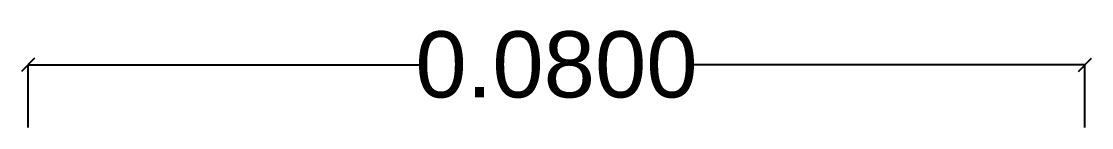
# Model space of a CAD drawing. Header units: millimetres. Extents: x 6495.02 to 6498.45, y 1663.36 to 1663.96.
# Drawn here: x 6498.321 to 6498.402, y 1663.3563 to 1663.3643 of the extents above; entities that cross this region are included whole.
import ezdxf

# ---------------------------------------------------------------- set-up
doc = ezdxf.new("R2010")
doc.units = ezdxf.units.MM
doc.layers.add('COTAS', color=7, linetype='Continuous', plot=False)
doc.styles.get("Standard").update_dxf_attribs({"font": 'arial.ttf'})
doc.dimstyles.get("Standard").update_dxf_attribs({"dimtxt": 0.0005, "dimasz": 0.001, "dimexe": 0, "dimexo": 0, "dimgap": 0, "dimtad": 0, "dimtih": 1, "dimtoh": 1, "dimdec": 4, "dimzin": 0, "dimdsep": 46, "dimtxsty": 'Standard', "dimblk": 'OBLIQUE', "dimcen": 0, "dimadec": 0, "dimazin": 0, "dimtfac": 1, "dimtdec": 4, "dimtofl": 0, "dimtmove": 0, "dimatfit": 3, "dimldrblk": 'NONE', "dimfxl": 1, "dimtolj": 1, "dimtzin": 0, "dimarcsym": 0})

# ---------------------------------------------------------------- blocks, each defined once
blk = doc.blocks.new('_Oblique')
at = {"color": 0, "linetype": 'ByBlock', "lineweight": -2}
blk.add_line((-0.5, -0.5), (0.5, 0.5), dxfattribs=at)
blk = doc.blocks.new('*D34')
at = {"layer": 'COTAS', "color": 0, "lineweight": -2, "transparency": 16777216}
for p, q in [((6498.321537, 1663.356281), (6498.321537, 1663.361022)), ((6498.321537, 1663.361022), (6498.351167, 1663.361022)), ((6498.401537, 1663.361022), (6498.371907, 1663.361022)), ((6498.401537, 1663.356281), (6498.401537, 1663.361022))]:
    blk.add_line(p, q, dxfattribs=at)
at = {"layer": 'Defpoints', "color": 0, "transparency": 16777216}
for p in [(6498.401537, 1663.361022), (6498.321537, 1663.356281, -0.049196), (6498.401537, 1663.356281, -0.049196)]:
    blk.add_point(p, dxfattribs=at)
at = {"layer": 'COTAS', "color": 0, "lineweight": -2, "transparency": 16777216, "xscale": 0.001, "yscale": 0.001, "zscale": 0.001, "rotation": 180}
blk.add_blockref('_Oblique', (6498.321537, 1663.361022), dxfattribs=at)
at = {"layer": 'COTAS', "color": 0, "lineweight": -2, "transparency": 16777216, "xscale": 0.001, "yscale": 0.001, "zscale": 0.001}
blk.add_blockref('_Oblique', (6498.401537, 1663.361022), dxfattribs=at)
at = {"layer": 'COTAS', "color": 0, "transparency": 16777216, "insert": (6498.361537, 1663.361022), "char_height": 0.005, "attachment_point": 5}
blk.add_mtext('\\A1;0.0800', dxfattribs=at)
blk = doc.blocks.new('_None')

msp = doc.modelspace()

# ---------------------------------------------------------------- dimensions: what is measured, and where the dimension line sits
at = {"layer": 'COTAS'}
dim = msp.add_linear_dim(base=(6498.401537, 1663.361022), p1=(6498.321537, 1663.356281, -0.049196), p2=(6498.401537, 1663.356281, -0.049196), dimstyle='Standard', override={"dimtxt": 0.005}, dxfattribs=at)
dim.commit()
dim.dimension.update_dxf_attribs({"geometry": '*D34', "text_midpoint": (6498.361537, 1663.361022)})

doc.saveas('drawing.dxf')
